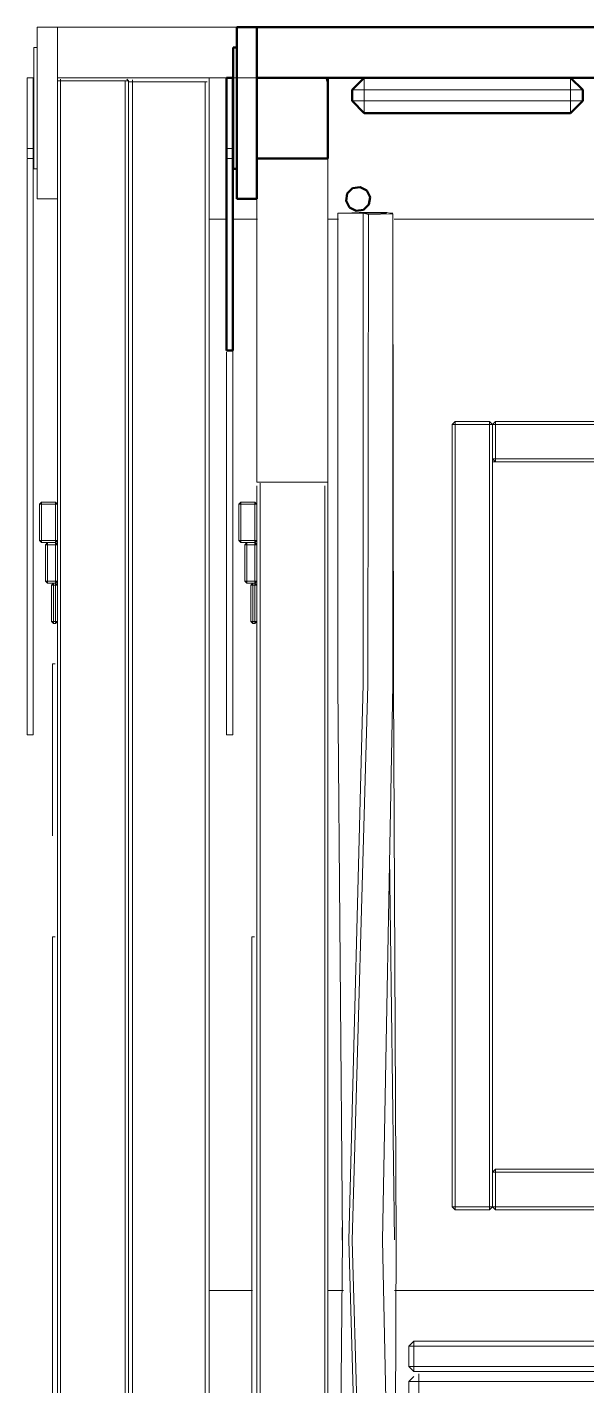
# Model space of a CAD drawing. Header units: metres. Extents: x 10 to 831, y 10 to 584.
# Drawn here: x 300.1 to 327.8, y 170.3 to 237.5 of the extents above; entities that cross this region are included whole.
import ezdxf

# ---------------------------------------------------------------- set-up
doc = ezdxf.new("R2010")
doc.units = ezdxf.units.M
doc.layers.add('CUT', color=7, linetype='Continuous', lineweight=50)
doc.layers.add('VIS', color=8, linetype='Continuous', lineweight=13)

msp = doc.modelspace()

# ---------------------------------------------------------------- linework, layer by layer
at = {"layer": 'CUT'}
for p, q in [((310.5, 229), (310.5, 237.5)), ((310.5, 237.5), (311.5, 237.5)), ((311.5, 237.5), (311.5, 229)), ((380, 237.5), (311.5, 237.5)), ((311.5, 237.5), (311.5, 235)), ((310.325, 230.5), (310.325, 236.5)), ((310.325, 236.5), (310.5, 236.5)), ((310.5, 236.5), (310.5, 230.5)), ((310, 235), (310, 221.5)), ((310.3, 235), (310, 235)), ((310.3, 221.5), (310.3, 235)), ((311.5, 235), (311.5, 231)), ((315, 235), (311.5, 235)), ((311.5, 231), (311.5, 235)), ((311.5, 235), (315, 235)), ((311.5, 235), (380, 235)), ((315, 231), (315, 235)), ((315, 235), (315, 231)), ((316.8, 235), (316.2, 234.4)), ((327, 235), (316.8, 235)), ((327.6, 234.4), (327, 235)), ((316.2, 234.4), (316.2, 233.85)), ((327.6, 233.85), (327.6, 234.4)), ((316.2, 233.85), (316.8, 233.25)), ((316.8, 233.25), (327, 233.25)), ((327, 233.25), (327.6, 233.85)), ((311.5, 231), (315, 231)), ((315, 231), (311.5, 231)), ((310.5, 230.5), (310.325, 230.5)), ((315.965, 229.273), (315.907, 228.906)), ((316.228, 229.535), (315.965, 229.273)), ((316.594, 229.593), (316.228, 229.535)), ((316.924, 229.424), (316.594, 229.593)), ((317.093, 229.094), (316.924, 229.424)), ((311.5, 229), (310.5, 229)), ((315.907, 228.906), (316.076, 228.576)), ((316.076, 228.576), (316.406, 228.407)), ((316.772, 228.466), (317.035, 228.727)), ((317.035, 228.727), (317.093, 229.094)), ((316.406, 228.407), (316.772, 228.466)), ((310, 221.5), (310.3, 221.5))]:
    msp.add_line(p, q, dxfattribs=at)
at = {"layer": 'VIS'}
for p, q in [((300.643, 237.5), (300.643, 229)), ((300.643, 237.5), (301.643, 237.5)), ((301.643, 237.5), (370.143, 237.5)), ((301.643, 237.5), (301.643, 235)), ((301.643, 237.5), (301.643, 237.5)), ((301.643, 229), (301.643, 237.5)), ((310.5, 229), (310.5, 237.5)), ((311.5, 237.5), (310.5, 237.5)), ((310.5, 237.5), (310.5, 237.5)), ((310.5, 229), (310.5, 237.5)), ((311.5, 237.5), (310.5, 237.5)), ((380, 237.5), (311.5, 237.5)), ((311.5, 235.278), (311.5, 237.5)), ((311.5, 237.5), (311.5, 237.5)), ((311.5, 235.25), (311.5, 237.5)), ((311.5, 237.5), (311.5, 237.5)), ((311.5, 229), (311.5, 237.5)), ((380, 237.5), (311.5, 237.5)), ((311.5, 235), (311.5, 237.5)), ((300.468, 236.5), (300.643, 236.5)), ((300.468, 236.5), (300.468, 230.5)), ((300.643, 236.5), (300.643, 236.5)), ((300.643, 230.5), (300.643, 236.5)), ((310.325, 230.5), (310.325, 236.5)), ((310.5, 236.5), (310.325, 236.5)), ((310.325, 236.5), (310.325, 236.5)), ((310.5, 236.5), (310.325, 236.5)), ((310.325, 230.5), (310.325, 236.5)), ((310.5, 230.5), (310.5, 236.5)), ((310.5, 236.5), (310.5, 236.5)), ((310.5, 230.5), (310.5, 236.5)), ((300.143, 231.5), (300.143, 235)), ((300.143, 235), (300.143, 235)), ((300.443, 235), (300.143, 235)), ((300.443, 235), (300.293, 235)), ((300.443, 231.5), (300.443, 235)), ((300.443, 235), (300.443, 235)), ((300.443, 235), (300.443, 235)), ((300.443, 235), (300.443, 235)), ((300.443, 235), (300.443, 235)), ((300.443, 235), (300.443, 235)), ((300.443, 235), (300.443, 235)), ((300.443, 235), (300.443, 235)), ((300.443, 235), (300.443, 235)), ((300.443, 235), (300.443, 235)), ((300.443, 235), (300.443, 235)), ((300.443, 235), (300.443, 235)), ((300.443, 235), (300.443, 231.5)), ((300.443, 235), (300.443, 235)), ((301.643, 235), (301.643, 235)), ((311.429, 235), (301.643, 235)), ((301.643, 234.85), (301.793, 234.85)), ((301.643, 234.85), (301.643, 125.15)), ((301.793, 234.85), (301.793, 234.925)), ((301.793, 234.85), (304.993, 234.85)), ((301.793, 125.15), (301.793, 234.85)), ((304.993, 234.85), (305.143, 234.85)), ((304.993, 234.85), (304.993, 125.15)), ((305.143, 234.85), (305.068, 234.925)), ((305.143, 234.85), (305.068, 234.925)), ((305.143, 234.85), (305.068, 234.85)), ((305.143, 234.85), (305.068, 234.85)), ((305.143, 234.85), (305.143, 234.85)), ((305.143, 125.15), (305.143, 234.85)), ((305.143, 234.85), (305.143, 234.725)), ((305.143, 234.85), (305.143, 234.85)), ((305.143, 234.85), (305.143, 234.725)), ((305.143, 234.8), (305.343, 234.8)), ((305.143, 234.8), (305.143, 125.2)), ((305.343, 234.8), (305.343, 234.9)), ((305.343, 234.8), (308.943, 234.8)), ((305.343, 125.2), (305.343, 234.8)), ((308.943, 234.8), (309.043, 234.8)), ((308.943, 234.8), (308.943, 125.2)), ((309.143, 235), (311.522, 235)), ((309.143, 235), (309.143, 228)), ((310, 235), (310, 221.5)), ((310, 235), (310, 235)), ((310, 235), (310, 235)), ((310, 235), (310, 235)), ((310, 235), (310, 235)), ((310, 235), (310, 235)), ((310, 235), (310, 235)), ((310, 235), (310, 231.5)), ((310.3, 235), (310, 235)), ((310.3, 235), (310, 235)), ((310.3, 235), (310.3, 221.5)), ((310.3, 235), (310.3, 235)), ((310.3, 235), (310.3, 235)), ((310.3, 235), (310.3, 235)), ((310.3, 235), (310.3, 235)), ((310.3, 235), (310.3, 235)), ((310.3, 235), (310.3, 231.5)), ((310.3, 235), (310.3, 235)), ((311.5, 235), (311.5, 235)), ((311.5, 235), (311.5, 231)), ((311.5, 235), (315, 235)), ((311.5, 231), (311.5, 235)), ((311.5, 235), (311.5, 235)), ((311.5, 235), (315, 235)), ((380, 235), (311.5, 235)), ((315, 235), (314.865, 235)), ((315, 234.85), (314.925, 234.925)), ((315, 234.85), (314.925, 234.85)), ((315, 231), (315, 235)), ((315, 217), (315, 235)), ((315, 235), (315, 235)), ((315, 235), (315, 231)), ((315, 234.85), (315, 234.85)), ((315, 234.85), (315, 125.15)), ((315, 125.15), (315, 234.85)), ((315.013, 235), (316.895, 235)), ((316.698, 235), (315.067, 235)), ((315.152, 235), (316.78, 235)), ((316.2, 234.4), (316.8, 235)), ((316.2, 234.4), (316.8, 235)), ((316.4, 234.6), (316.3, 234.5)), ((316.4, 234.6), (316.3, 234.5)), ((316.4, 234.6), (316.5, 234.7)), ((316.4, 234.6), (316.5, 234.7)), ((316.8, 235), (316.8, 234.4)), ((316.8, 235), (316.8, 235)), ((316.8, 235), (327, 235)), ((327, 235), (316.8, 235)), ((327, 235), (327.6, 234.4)), ((327, 234.4), (327, 235)), ((327, 235), (327, 235)), ((327.6, 234.4), (327, 235)), ((327.057, 235), (328.688, 235)), ((328.491, 235), (327.111, 235)), ((327.17, 235), (328.547, 235)), ((327.6, 234.4), (327.3, 234.7)), ((327.6, 234.4), (327.3, 234.7)), ((327.4, 234.6), (327.6, 234.4)), ((327.4, 234.6), (327.6, 234.4)), ((316.8, 234.4), (316.2, 234.4)), ((316.2, 233.85), (316.2, 234.4)), ((316.2, 234.4), (316.2, 234.4)), ((316.2, 233.85), (316.2, 234.4)), ((327, 234.4), (316.8, 234.4)), ((316.8, 234.4), (316.8, 233.85)), ((327.6, 234.4), (327, 234.4)), ((327, 233.85), (327, 234.4)), ((327.6, 234.4), (327.5, 234.4)), ((327.6, 234.4), (327.5, 234.4)), ((327.6, 234.4), (327.6, 233.85)), ((327.6, 234.4), (327.6, 234.4)), ((327.6, 234.4), (327.6, 233.85)), ((327.6, 234.4), (327.6, 234.4)), ((327.6, 233.85), (327.6, 234.4)), ((327.6, 234.4), (327.6, 234.4)), ((327.6, 233.85), (327.6, 234.4)), ((327.6, 234.4), (327.6, 233.85)), ((327.6, 233.85), (327.6, 234.4)), ((316.8, 233.25), (316.2, 233.85)), ((316.2, 233.85), (316.8, 233.85)), ((316.2, 233.85), (316.2, 233.85)), ((316.2, 233.85), (316.8, 233.25)), ((316.4, 233.65), (316.3, 233.75)), ((316.4, 233.65), (316.3, 233.75)), ((316.4, 233.65), (316.5, 233.55)), ((316.4, 233.65), (316.5, 233.55)), ((316.8, 233.85), (316.8, 233.25)), ((316.8, 233.85), (327, 233.85)), ((327, 233.25), (316.8, 233.25)), ((316.8, 233.25), (316.8, 233.25)), ((327, 233.25), (316.8, 233.25)), ((327, 233.25), (327, 233.85)), ((327, 233.85), (327.6, 233.85)), ((327.6, 233.85), (327, 233.25)), ((327.6, 233.85), (327, 233.25)), ((327, 233.25), (327, 233.25)), ((327.6, 233.85), (327.3, 233.55)), ((327.6, 233.85), (327.3, 233.55)), ((327.4, 233.65), (327.6, 233.85)), ((327.4, 233.65), (327.6, 233.85)), ((327.6, 233.85), (327.5, 233.85)), ((327.6, 233.85), (327.5, 233.85)), ((327.6, 233.85), (327.6, 233.85)), ((327.6, 233.85), (327.6, 233.85)), ((327.6, 233.85), (327.6, 233.85)), ((300.143, 231.043), (300.143, 231.5)), ((300.443, 231.5), (300.143, 231.5)), ((300.443, 231.5), (300.293, 231.5)), ((300.443, 228.912), (300.443, 231.5)), ((300.443, 231.5), (300.443, 228.912)), ((310, 231.5), (310, 231.005)), ((310.3, 231.5), (310, 231.5)), ((310.3, 231.5), (310.3, 228.912)), ((300.143, 231), (300.143, 202.5)), ((300.443, 231), (300.143, 231)), ((300.443, 231), (300.293, 231)), ((300.443, 231), (300.443, 231)), ((300.443, 231), (300.443, 202.5)), ((300.443, 228.983), (300.443, 231)), ((300.443, 231), (300.443, 231)), ((300.443, 231), (300.443, 231)), ((300.443, 231), (300.443, 228.1)), ((300.443, 231), (300.443, 231)), ((300.443, 231), (300.443, 231)), ((310, 231), (310, 228.1)), ((310, 231), (310.3, 231)), ((310.3, 231), (310.3, 231)), ((310.3, 231), (310.3, 228.1)), ((310.3, 231), (310.3, 231)), ((310.3, 231), (310.3, 231)), ((311.5, 231), (315, 231)), ((311.5, 229.745), (311.5, 231)), ((311.5, 231), (315, 231)), ((315, 231), (315, 229.745)), ((300.643, 230.5), (300.468, 230.5)), ((300.468, 230.5), (300.468, 230.5)), ((310.325, 230.5), (310.5, 230.5)), ((310.325, 230.5), (310.325, 230.5)), ((310.5, 230.5), (310.325, 230.5)), ((310.5, 230.5), (310.5, 230.5)), ((311.5, 228.414), (311.5, 229.745)), ((315, 229.745), (315, 228.414)), ((315.907, 228.906), (315.965, 229.273)), ((315.965, 229.273), (315.907, 228.906)), ((315.965, 229.273), (316.228, 229.535)), ((316.228, 229.535), (315.965, 229.273)), ((315.965, 229.273), (315.965, 229.273)), ((316.228, 229.535), (316.594, 229.593)), ((316.594, 229.593), (316.228, 229.535)), ((316.228, 229.535), (316.228, 229.535)), ((316.594, 229.593), (316.924, 229.424)), ((316.594, 229.593), (316.594, 229.593)), ((316.924, 229.424), (316.594, 229.593)), ((316.924, 229.424), (317.093, 229.094)), ((316.924, 229.424), (316.924, 229.424)), ((317.093, 229.094), (316.924, 229.424)), ((300.443, 226.5), (300.443, 228.912)), ((300.443, 228.912), (300.443, 226.5)), ((300.443, 202.5), (300.443, 228.856)), ((301.643, 229), (300.643, 229)), ((300.643, 229), (300.643, 229)), ((310.3, 228.912), (310.3, 226.5)), ((310.3, 202.5), (310.3, 228.856)), ((310.5, 229), (311.375, 229)), ((310.5, 229), (310.5, 229)), ((311.5, 229), (310.5, 229)), ((311.5, 229), (311.5, 229)), ((316.076, 228.576), (315.907, 228.906)), ((315.907, 228.906), (315.907, 228.906)), ((315.907, 228.906), (316.076, 228.576)), ((316.406, 228.407), (316.076, 228.576)), ((316.076, 228.576), (316.076, 228.576)), ((316.076, 228.576), (316.406, 228.407)), ((317.035, 228.727), (316.772, 228.466)), ((316.772, 228.466), (317.035, 228.727)), ((317.093, 229.094), (317.035, 228.727)), ((317.035, 228.727), (317.093, 229.094)), ((317.035, 228.727), (317.035, 228.727)), ((317.093, 229.094), (317.093, 229.094)), ((300.443, 202.5), (300.443, 228.1)), ((309.143, 228), (310.02, 228)), ((309.143, 228), (309.143, 175)), ((309.143, 228), (309.143, 228)), ((309.894, 228), (309.143, 228)), ((310, 228.132), (310, 226.5)), ((311.397, 228), (310.27, 228)), ((310.396, 228), (311.524, 228)), ((311.5, 227.007), (311.5, 228.414)), ((315, 228.414), (315, 227.007)), ((315.402, 228), (315.027, 228)), ((315.158, 228), (315.534, 228)), ((315.5, 205), (315.5, 228.3)), ((315.5, 228.3), (315.535, 228.3)), ((316.272, 228.3), (315.5, 228.3)), ((316.542, 228.339), (315.819, 228.303)), ((315.819, 228.303), (315.852, 228.302)), ((316.726, 228.3), (316.272, 228.3)), ((316.772, 228.466), (316.406, 228.407)), ((316.406, 228.407), (316.772, 228.466)), ((316.406, 228.407), (316.406, 228.407)), ((317.922, 228.334), (316.542, 228.339)), ((316.75, 205), (316.75, 228.3)), ((316.75, 228.3), (317.905, 228.3)), ((317.01, 228.239), (316.75, 228.3)), ((316.772, 228.466), (316.772, 228.466)), ((316.98, 204.942), (317.01, 228.239)), ((317.01, 228.239), (318.216, 228.274)), ((317.905, 228.3), (317.893, 228.3)), ((318.216, 228.274), (317.922, 228.334)), ((318.214, 228.3), (318.064, 228.301)), ((318.117, 228.296), (318.214, 228.3)), ((318.209, 204.966), (318.216, 228.274)), ((337.936, 228), (318.282, 228)), ((318.416, 228), (338.09, 228)), ((318.251, 204.996), (318.216, 227.423)), ((311.5, 225.522), (311.5, 227.007)), ((315, 227.007), (315, 225.522)), ((300.443, 224.429), (300.443, 226.5)), ((300.443, 226.5), (300.443, 224.429)), ((300.443, 226.46), (300.443, 202.5)), ((310, 226.5), (310, 224.429)), ((310.3, 226.5), (310.3, 224.429)), ((310.3, 226.46), (310.3, 202.5)), ((311.5, 223.96), (311.5, 225.522)), ((315, 225.522), (315, 223.96)), ((300.443, 222.84), (300.443, 224.429)), ((300.443, 224.429), (300.443, 222.84)), ((310, 224.429), (310, 222.84)), ((310.3, 224.429), (310.3, 222.84)), ((311.5, 222.322), (311.5, 223.96)), ((315, 223.96), (315, 222.322)), ((300.443, 221.841), (300.443, 222.84)), ((300.443, 222.84), (300.443, 221.841)), ((310, 222.84), (310, 221.841)), ((310.3, 222.84), (310.3, 221.841)), ((300.443, 221.5), (300.443, 221.841)), ((300.443, 221.841), (300.443, 221.5)), ((310, 221.841), (310, 221.5)), ((310.3, 221.841), (310.3, 221.5)), ((311.5, 220.606), (311.5, 222.322)), ((315, 222.322), (315, 220.606)), ((310, 221.5), (310.3, 221.5)), ((310, 221.416), (310, 202.5)), ((311.5, 218.815), (311.5, 220.606)), ((315, 220.606), (315, 218.815)), ((311.5, 216.946), (311.5, 218.815)), ((315, 218.815), (315, 216.946)), ((321.293, 218), (321.143, 217.85)), ((321.143, 217.85), (321.293, 217.85)), ((321.143, 217.85), (321.143, 179.15)), ((321.293, 217.85), (321.293, 218)), ((321.293, 218), (321.293, 218)), ((322.993, 218), (321.293, 218)), ((321.293, 217.85), (322.993, 217.85)), ((321.293, 179.15), (321.293, 217.85)), ((322.993, 218), (322.993, 217.85)), ((323.143, 217.85), (322.993, 218)), ((322.993, 217.85), (323.143, 217.85)), ((322.993, 217.85), (322.993, 179.15)), ((323.293, 218), (323.143, 217.85)), ((323.143, 217.85), (323.143, 217.85)), ((323.143, 179.15), (323.143, 217.85)), ((323.143, 217.85), (323.293, 217.85)), ((323.143, 217.85), (323.143, 216.15)), ((323.293, 217.85), (323.293, 218)), ((335.936, 218), (323.293, 218)), ((323.293, 218), (323.293, 218)), ((323.293, 217.85), (335.81, 217.85)), ((323.293, 216.15), (323.293, 217.85)), ((311.5, 215), (311.5, 216.946)), ((315, 216.946), (315, 215)), ((323.293, 216.15), (323.143, 216.15)), ((323.143, 216.15), (323.293, 216)), ((323.143, 216.15), (323.143, 216.15)), ((323.143, 216.091), (323.143, 215.966)), ((323.143, 216), (323.143, 181)), ((323.143, 216), (323.268, 216)), ((323.293, 216), (323.293, 216.15)), ((334.419, 216.15), (323.293, 216.15)), ((323.293, 216), (334.545, 216)), ((315, 215), (315, 215.125)), ((311.5, 215), (315, 215)), ((311.5, 214.814), (311.5, 125.15)), ((311.65, 125.15), (311.65, 214.939)), ((314.85, 214.814), (314.85, 125.15)), ((300.843, 214), (300.743, 213.9)), ((300.743, 213.9), (300.843, 213.9)), ((300.743, 213.9), (300.743, 212.1)), ((300.843, 213.9), (300.843, 214)), ((300.843, 214), (300.843, 214)), ((301.543, 214), (300.843, 214)), ((300.843, 212.1), (300.843, 213.9)), ((300.843, 213.9), (301.543, 213.9)), ((301.543, 214), (301.543, 213.9)), ((301.643, 213.9), (301.543, 214)), ((301.543, 213.9), (301.643, 213.9)), ((301.543, 213.9), (301.543, 212.1)), ((301.643, 212.1), (301.643, 213.9)), ((301.643, 213.9), (301.643, 213.9)), ((310.7, 214), (310.6, 213.9)), ((310.6, 213.9), (310.7, 213.9)), ((310.6, 213.9), (310.6, 212.1)), ((310.7, 213.9), (310.7, 214)), ((310.7, 214), (310.7, 214)), ((311.4, 214), (310.7, 214)), ((310.7, 212.1), (310.7, 213.9)), ((310.7, 213.9), (311.4, 213.9)), ((311.4, 214), (311.4, 213.9)), ((311.5, 213.9), (311.4, 214)), ((311.4, 213.9), (311.5, 213.9)), ((311.4, 213.9), (311.4, 212.1)), ((311.5, 212.1), (311.5, 213.9)), ((311.5, 213.9), (311.5, 213.9)), ((300.843, 212.1), (300.743, 212.1)), ((300.743, 212.1), (300.843, 212)), ((300.743, 212.1), (300.743, 212.1)), ((300.843, 212), (300.843, 212.1)), ((301.543, 212.1), (300.843, 212.1)), ((300.843, 212), (301.543, 212)), ((301.143, 212), (301.043, 211.9)), ((301.043, 211.9), (301.143, 211.9)), ((301.043, 211.9), (301.043, 210.1)), ((301.143, 211.9), (301.143, 212)), ((301.543, 212), (301.143, 212)), ((301.143, 212), (301.143, 212)), ((301.143, 210.1), (301.143, 211.9)), ((301.143, 211.9), (301.543, 211.9)), ((301.543, 212), (301.643, 212.1)), ((301.643, 212.1), (301.543, 212.1)), ((301.543, 212.1), (301.543, 212)), ((301.543, 212), (301.543, 211.9)), ((301.643, 211.9), (301.543, 212)), ((301.543, 212), (301.543, 212)), ((301.543, 211.9), (301.643, 211.9)), ((301.543, 211.9), (301.543, 210.1)), ((301.643, 211.9), (301.643, 211.9)), ((301.643, 210.1), (301.643, 211.9)), ((310.7, 212.1), (310.6, 212.1)), ((310.6, 212.1), (310.7, 212)), ((310.6, 212.1), (310.6, 212.1)), ((310.7, 212), (310.7, 212.1)), ((311.4, 212.1), (310.7, 212.1)), ((310.7, 212), (311.4, 212)), ((311, 212), (310.9, 211.9)), ((310.9, 211.9), (311, 211.9)), ((310.9, 211.9), (310.9, 210.1)), ((311, 211.9), (311, 212)), ((311.4, 212), (311, 212)), ((311, 212), (311, 212)), ((311, 210.1), (311, 211.9)), ((311, 211.9), (311.4, 211.9)), ((311.4, 212), (311.5, 212.1)), ((311.5, 212.1), (311.4, 212.1)), ((311.4, 212.1), (311.4, 212)), ((311.4, 212), (311.4, 211.9)), ((311.5, 211.9), (311.4, 212)), ((311.4, 212), (311.4, 212)), ((311.4, 211.9), (311.5, 211.9)), ((311.4, 211.9), (311.4, 210.1)), ((311.5, 211.9), (311.5, 211.9)), ((311.5, 210.1), (311.5, 211.9)), ((301.143, 210.1), (301.043, 210.1)), ((301.043, 210.1), (301.143, 210)), ((301.043, 210.1), (301.043, 210.1)), ((301.143, 210), (301.143, 210.1)), ((301.543, 210.1), (301.143, 210.1)), ((301.143, 210), (301.543, 210)), ((301.443, 210), (301.343, 209.9)), ((301.343, 209.9), (301.443, 209.9)), ((301.343, 209.9), (301.343, 208.1)), ((301.443, 209.9), (301.443, 210)), ((301.443, 210), (301.443, 210)), ((301.543, 210), (301.443, 210)), ((301.443, 209.9), (301.543, 209.9)), ((301.443, 208.1), (301.443, 209.9)), ((301.543, 210), (301.643, 210.1)), ((301.643, 210.1), (301.543, 210.1)), ((301.543, 210.1), (301.543, 210)), ((301.543, 210), (301.543, 209.9)), ((301.643, 209.9), (301.543, 210)), ((301.543, 210), (301.543, 210)), ((301.543, 209.9), (301.643, 209.9)), ((301.543, 209.9), (301.543, 208.1)), ((301.643, 209.9), (301.643, 209.9)), ((301.643, 208.1), (301.643, 209.9)), ((311, 210.1), (310.9, 210.1)), ((310.9, 210.1), (311, 210)), ((310.9, 210.1), (310.9, 210.1)), ((311, 210), (311, 210.1)), ((311.4, 210.1), (311, 210.1)), ((311, 210), (311.4, 210)), ((311.3, 210), (311.2, 209.9)), ((311.2, 209.9), (311.3, 209.9)), ((311.2, 209.9), (311.2, 208.1)), ((311.3, 209.9), (311.3, 210)), ((311.3, 210), (311.3, 210)), ((311.4, 210), (311.3, 210)), ((311.3, 209.9), (311.4, 209.9)), ((311.3, 208.1), (311.3, 209.9)), ((311.4, 210), (311.5, 210.1)), ((311.5, 210.1), (311.4, 210.1)), ((311.4, 210.1), (311.4, 210)), ((311.4, 210), (311.4, 209.9)), ((311.5, 209.9), (311.4, 210)), ((311.4, 210), (311.4, 210)), ((311.4, 209.9), (311.5, 209.9)), ((311.4, 209.9), (311.4, 208.1)), ((311.5, 209.9), (311.5, 209.9)), ((311.5, 208.1), (311.5, 209.9)), ((301.443, 208.1), (301.343, 208.1)), ((301.343, 208.1), (301.443, 208)), ((301.343, 208.1), (301.343, 208.1)), ((301.443, 208), (301.443, 208.1)), ((301.543, 208.1), (301.443, 208.1)), ((301.443, 208), (301.543, 208)), ((301.543, 208), (301.643, 208.1)), ((301.643, 208.1), (301.543, 208.1)), ((301.543, 208.1), (301.543, 208)), ((301.543, 208), (301.543, 208)), ((311.3, 208.1), (311.2, 208.1)), ((311.2, 208.1), (311.3, 208)), ((311.2, 208.1), (311.2, 208.1)), ((311.3, 208), (311.3, 208.1)), ((311.4, 208.1), (311.3, 208.1)), ((311.3, 208), (311.4, 208)), ((311.4, 208), (311.5, 208.1)), ((311.5, 208.1), (311.4, 208.1)), ((311.4, 208.1), (311.4, 208)), ((311.4, 208), (311.4, 208)), ((301.393, 206), (301.518, 206)), ((301.393, 206), (301.393, 197.5)), ((315.718, 177.5), (315.5, 205)), ((316.044, 177.5), (316.75, 205)), ((318.379, 177.5), (318.251, 204.996)), ((316.208, 177.483), (316.98, 204.942)), ((317.7, 177.489), (318.209, 204.966)), ((318.209, 204.966), (318.19, 204.97)), ((300.143, 202.5), (300.143, 202.5)), ((300.443, 202.5), (300.143, 202.5)), ((300.443, 202.5), (300.293, 202.5)), ((300.443, 202.5), (300.443, 202.5)), ((300.443, 202.5), (300.443, 202.5)), ((300.443, 202.5), (300.443, 202.5)), ((300.443, 202.5), (300.443, 202.5)), ((300.443, 202.5), (300.443, 202.5)), ((300.443, 202.5), (300.443, 202.5)), ((310, 202.5), (310, 202.5)), ((310.3, 202.5), (310, 202.5)), ((310.3, 202.5), (310.15, 202.5)), ((310.3, 202.5), (310.3, 202.5)), ((310.3, 202.5), (310.3, 202.5)), ((310.3, 202.5), (310.3, 202.5)), ((301.393, 197.5), (301.393, 197.5)), ((318.303, 177.507), (318.052, 196.471)), ((301.393, 192.5), (301.518, 192.5)), ((301.393, 192.5), (301.393, 131)), ((311.25, 192.5), (311.375, 192.5)), ((311.25, 192.5), (311.25, 131)), ((323.143, 181), (323.143, 181)), ((323.293, 181), (323.143, 180.85)), ((323.143, 180.909), (323.143, 180.784)), ((323.143, 180.85), (323.293, 180.85)), ((323.143, 180.85), (323.143, 179.15)), ((323.293, 180.85), (323.293, 181)), ((323.293, 181), (323.293, 181)), ((340.993, 181), (323.293, 181)), ((323.293, 179.15), (323.293, 180.85)), ((323.293, 180.85), (340.993, 180.85)), ((321.293, 179.15), (321.143, 179.15)), ((321.143, 179.15), (321.293, 179)), ((321.143, 179.15), (321.143, 179.15)), ((321.293, 179), (321.293, 179.15)), ((322.993, 179.15), (321.293, 179.15)), ((321.293, 179), (322.993, 179)), ((322.993, 179), (323.143, 179.15)), ((323.143, 179.15), (322.993, 179.15)), ((322.993, 179.15), (322.993, 179)), ((322.993, 179), (322.993, 179)), ((323.293, 179.15), (323.143, 179.15)), ((323.143, 179.15), (323.293, 179)), ((323.143, 179.15), (323.143, 179.15)), ((323.293, 179), (323.293, 179.15)), ((340.993, 179.15), (323.293, 179.15)), ((323.293, 179), (340.993, 179)), ((315.703, 177.5), (315.716, 178.125)), ((315.5, 152.5), (315.718, 177.5)), ((316.75, 152.5), (316.044, 177.5)), ((316.934, 152.525), (316.208, 177.483)), ((318.22, 152.513), (317.7, 177.489)), ((318.298, 152.502), (318.379, 177.5)), ((309.143, 175), (311.271, 175)), ((309.143, 175), (309.143, 168)), ((309.143, 175), (309.143, 175)), ((311.148, 175), (309.143, 175)), ((315.659, 175), (315.033, 175)), ((315.152, 175), (315.778, 175)), ((349.493, 175), (318.291, 175)), ((318.407, 175), (373.865, 175)), ((319.25, 172.5), (319, 172.25)), ((319, 172.25), (319.25, 172.25)), ((319, 172.25), (319, 171.25)), ((319.25, 172.25), (319.25, 172.5)), ((319.25, 172.5), (319.25, 172.5)), ((370.25, 172.5), (319.25, 172.5)), ((319.25, 171.25), (319.25, 172.25)), ((319.25, 172.25), (370.25, 172.25)), ((319.25, 171.25), (319, 171.25)), ((319, 171.25), (319.25, 171)), ((319, 171.25), (319, 171.25)), ((319.25, 170.75), (319, 170.5)), ((319.25, 171), (319.25, 171.25)), ((370.25, 171.25), (319.25, 171.25)), ((319.25, 171), (370.25, 171)), ((319.5, 170.5), (319.5, 170.875)), ((319, 170.5), (319.5, 170.5)), ((319, 170.5), (319, 141.5)), ((319.5, 170.5), (370, 170.5)), ((319.5, 141.5), (319.5, 170.5))]:
    msp.add_line(p, q, dxfattribs=at)

doc.saveas('drawing.dxf')
